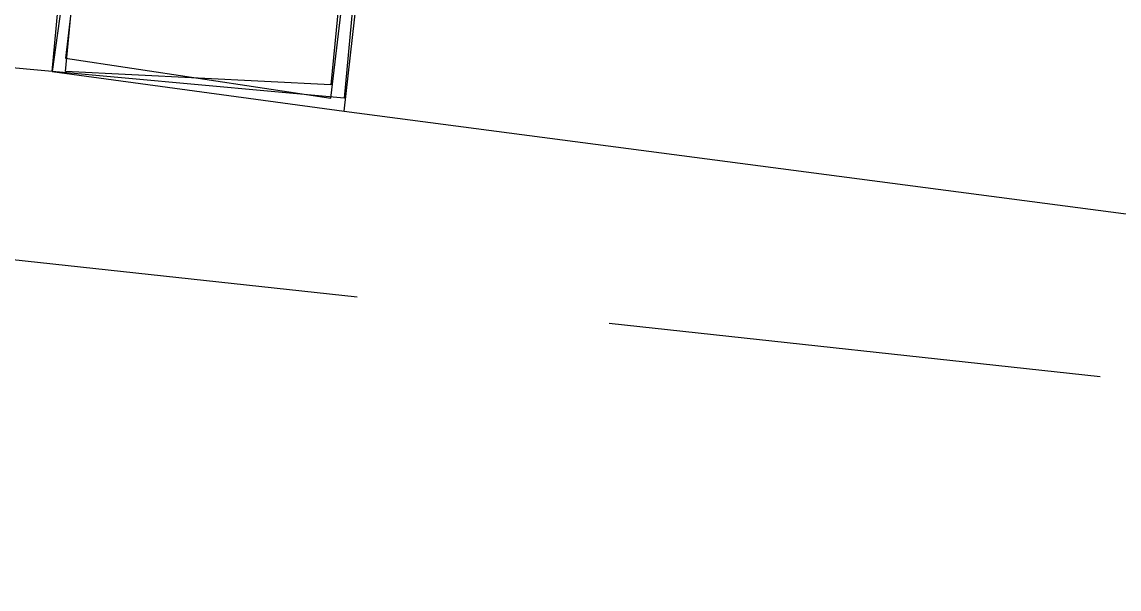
# Model space of a CAD drawing. Header units: feet. Extents: x -84 to 198, y -22 to 181.
# Drawn here: x 99.463 to 100.566, y 152.311 to 152.881 of the extents above; entities that cross this region are included whole.
import ezdxf

# ---------------------------------------------------------------- set-up
doc = ezdxf.new("R2010")
doc.units = ezdxf.units.FT
doc.layers.add('A-LINEA', color=7, linetype='CONTINUOUS')

msp = doc.modelspace()

# ---------------------------------------------------------------- linework, layer by layer
at = {"layer": 'A-LINEA'}
for p, q in [((99.4933, 152.8311), (95.8, 153.1778)), ((99.4933, 152.8311), (95.8, 153.1778)), ((99.7867, 152.7911), (103.4533, 152.3111)), ((99.7867, 152.7911), (103.4533, 152.3111)), ((99.8, 152.6044), (99.3067, 152.6578)), ((99.8, 152.6044), (99.3067, 152.6578)), ((100.5467, 152.5244), (100.0533, 152.5778)), ((100.5467, 152.5244), (100.0533, 152.5778))]:
    msp.add_line(p, q, dxfattribs=at)
for points in [[(99.4933, 152.8311), (99.7867, 152.7911), (99.8533, 153.3778), (99.5733, 153.4044), (99.4933, 152.8311)], [(99.7867, 152.8044), (99.4933, 152.8311), (99.5467, 153.4044), (99.84, 153.3778), (99.7867, 152.8044)], [(99.4933, 152.8311), (99.7867, 152.7911), (99.8533, 153.3778), (99.5733, 153.4044), (99.4933, 152.8311)], [(99.7867, 152.8044), (99.4933, 152.8311), (99.5467, 153.4044), (99.84, 153.3778), (99.7867, 152.8044)], [(99.5067, 152.8444), (99.7733, 152.8044), (99.84, 153.3644), (99.5733, 153.4044), (99.5067, 152.8444)], [(99.5067, 152.8444), (99.7733, 152.8044), (99.84, 153.3644), (99.5733, 153.4044), (99.5067, 152.8444)], [(99.7733, 152.8178), (99.5067, 152.8311), (99.56, 153.3911), (99.8267, 153.3644), (99.7733, 152.8178)], [(99.7733, 152.8178), (99.5067, 152.8311), (99.56, 153.3911), (99.8267, 153.3644), (99.7733, 152.8178)]]:
    msp.add_lwpolyline(points, dxfattribs=at)

doc.saveas('drawing.dxf')
